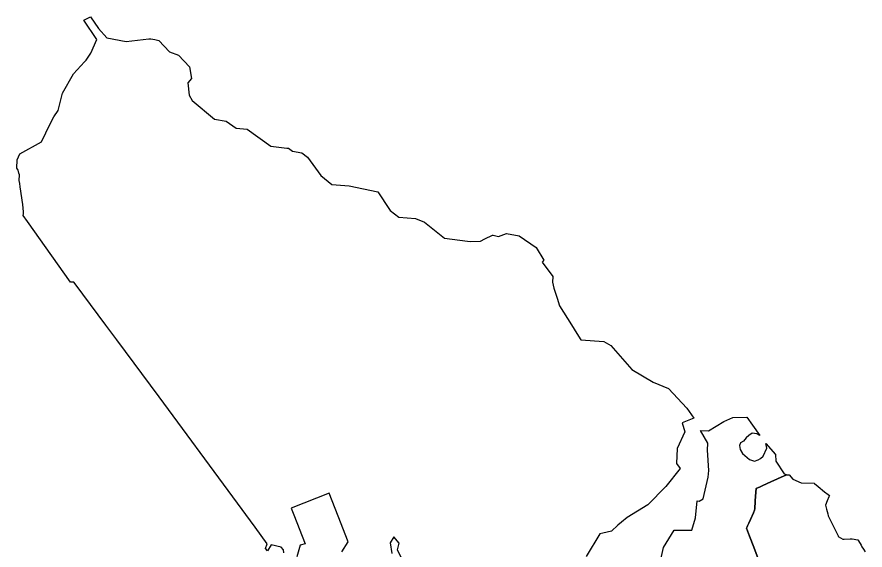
# Model space of a CAD drawing. Header units: feet. Extents: x -1222 to 199575, y -502 to 454509.
# Drawn here: x -1222 to 331, y 1415 to 2391 of the extents above; entities that cross this region are included whole.
import ezdxf

# ---------------------------------------------------------------- set-up
doc = ezdxf.new("R2010")
doc.units = ezdxf.units.FT
doc.header["$MEASUREMENT"] = 0
doc.layers.add('지적', color=7, linetype='CONTINUOUS')

msp = doc.modelspace()

# ---------------------------------------------------------------- linework, layer by layer
at = {"layer": '지적', "color": 20}
for points in [[(-733, 1410.2), (-733.6, 1415.3), (-737.8, 1420.2), (-756.2, 1424.5), (-762.8, 1413.7), (-766.9, 1417.6), (-763.4, 1426.3), (-785.8, 1457), (-826.5, 1512.3), (-961.5, 1695.5), (-1038.7, 1799.7), (-1058.7, 1827), (-1114.9, 1902.3), (-1117.3, 1905.3), (-1123.5, 1905.3), (-1158, 1953.9), (-1202.2, 2016.4), (-1210.3, 2027.5), (-1209.9, 2031), (-1209.6, 2034.2), (-1210.7, 2047.8), (-1215.9, 2080.3), (-1216.6, 2086), (-1217.4, 2091.5), (-1216.9, 2102.2), (-1217.9, 2105.3), (-1218.9, 2108.2), (-1219.5, 2110.7), (-1221.6, 2114.4), (-1221, 2129.9), (-1216.2, 2140.5), (-1176.8, 2162.6), (-1168.5, 2179), (-1164.3, 2188), (-1154, 2208.5), (-1146.2, 2220.2), (-1138.5, 2251.7), (-1118, 2287.2), (-1098.2, 2308.8), (-1094.9, 2312.2), (-1086.4, 2325.2), (-1075.5, 2350.1), (-1099, 2385.4), (-1086.8, 2391.3), (-1072.2, 2370.3), (-1057.4, 2353.2), (-1021.9, 2346.2), (-980.5, 2351), (-976.5, 2351.1), (-969.3, 2350), (-962.2, 2348.1), (-942.5, 2327.1), (-925.8, 2321.2), (-905.9, 2299.7), (-902.4, 2278.5), (-908.8, 2270.5), (-906.5, 2248), (-900.9, 2238), (-860.1, 2204.1), (-838.8, 2200.5), (-820.2, 2187.5), (-800.3, 2185.5), (-757.2, 2154.9), (-727.4, 2150.9), (-724.4, 2150.8), (-717.2, 2145.5), (-700, 2142.3), (-689.7, 2134.8), (-665.3, 2100.8), (-645.1, 2084.2), (-613.6, 2082), (-561.3, 2071.3), (-539.7, 2038.4), (-538.5, 2037.1), (-522.6, 2024.8), (-492.2, 2022.4), (-476, 2015.4), (-439.4, 1985.9), (-396.8, 1980.8), (-390.8, 1980.1), (-373.1, 1980.9), (-365.1, 1985.1), (-351.4, 1991.5), (-349.9, 1991.4), (-340.4, 1989.5), (-325.6, 1994.6), (-302.2, 1990.2), (-271.1, 1969.3), (-257.3, 1945.9), (-260.4, 1942.2), (-240.8, 1916), (-241.4, 1905.3), (-239.2, 1894.4), (-233.1, 1876.6), (-228.4, 1862.3), (-206.5, 1827.3), (-196.9, 1811.9), (-189.8, 1800), (-147.5, 1797), (-134.7, 1789.8), (-96.2, 1745.5), (-57.4, 1722.2), (-29.4, 1710.9), (4.4, 1675.1), (17.4, 1656.3), (-4.2, 1648.3), (0.7, 1631.4), (-13.1, 1600.9), (-14.2, 1573.4), (-7.9, 1564.3), (-34.2, 1531.7), (-66.7, 1498), (-104.7, 1474.9), (-115, 1466), (-121.6, 1460.3), (-133.5, 1449.5), (-149.6, 1445.7), (-155, 1444.6), (-180.1, 1403)], [(-43.3, 1397.6), (-38.5, 1419.8), (-18.6, 1451.4), (13.8, 1451.3), (20.2, 1473.8), (23.3, 1505.3), (26.9, 1504.7), (34, 1508.7), (43.4, 1548.4), (44.5, 1560.5), (42, 1598), (42.9, 1610.7), (29.5, 1634), (44.2, 1633.5), (72, 1650.6), (88.9, 1657.6), (114.1, 1658.1), (114.1, 1658.1), (124.4, 1643.6), (138.2, 1624.6), (132.6, 1627.9), (123.8, 1629.3), (117.7, 1625.1), (113, 1620.6), (108.4, 1614.2), (102.4, 1611.4), (101.1, 1606.3), (101.9, 1599.2), (106.2, 1591.9), (119, 1581.1), (128.2, 1578.1), (135.1, 1580.1), (139.1, 1582.6), (144.2, 1586.9), (151.1, 1601.8), (149.1, 1610.2), (166.9, 1590), (167.3, 1577.9), (182.4, 1554.8), (187.5, 1552.8), (182.7, 1550.7), (158.2, 1539.7), (143.5, 1533.3), (138.6, 1531.1), (131.1, 1527.8), (130.7, 1521), (129.7, 1505.3), (129.3, 1499.5), (129, 1495.4), (128.7, 1490.6), (128.5, 1488), (126.4, 1483.4), (120.8, 1470.8), (118, 1464.5), (115.7, 1459.5), (114.8, 1457.6), (113.8, 1455.3), (119.4, 1440.5), (127.1, 1420.3), (135.1, 1399.2)], [(135.1, 1399.2), (127.1, 1420.3), (119.4, 1440.5), (113.8, 1455.3), (114.8, 1457.6), (115.7, 1459.5), (118, 1464.5), (120.8, 1470.8), (126.4, 1483.4), (128.5, 1488), (128.7, 1490.6), (129, 1495.4), (129.3, 1499.5), (129.7, 1505.3), (130.7, 1521), (131.1, 1527.8), (138.6, 1531.1), (143.5, 1533.3), (158.2, 1539.7), (182.7, 1550.7), (187.5, 1552.8), (191.8, 1552.7), (198.4, 1544.6), (213.5, 1538.1), (237.6, 1537.5), (238.3, 1536.9), (244.7, 1531.6), (256.6, 1521.9), (259, 1520), (260.6, 1518.6), (265.4, 1514.7), (264.3, 1512.4), (261.5, 1505.3), (261.5, 1505.2), (258.1, 1497.2), (260, 1489.7), (262.2, 1481.2), (263.2, 1477.4), (263.5, 1476.6), (267.9, 1467.9), (273.3, 1456.8), (277.5, 1448.5), (281.1, 1440.9), (281.6, 1439.9), (290.2, 1435), (292.5, 1435.1), (303.1, 1435.3), (306.8, 1435.4), (317.4, 1433.6), (318.4, 1431.8), (323.2, 1423.9), (324.8, 1421.2), (327.5, 1416.7), (330.6, 1411.5)], [(-626.9, 1411.6), (-615.6, 1430.3), (-633.7, 1477.3), (-650.4, 1519.3), (-719.6, 1491.7), (-714.8, 1479.8), (-693.9, 1426.2), (-703.5, 1423.7), (-709.6, 1402.4)], [(-516.5, 1397.8), (-525.1, 1415.3), (-522.1, 1427.7), (-532, 1439.5), (-538.7, 1428.4), (-535.2, 1408.7)]]:
    msp.add_lwpolyline(points, dxfattribs=at)

doc.saveas('drawing.dxf')
